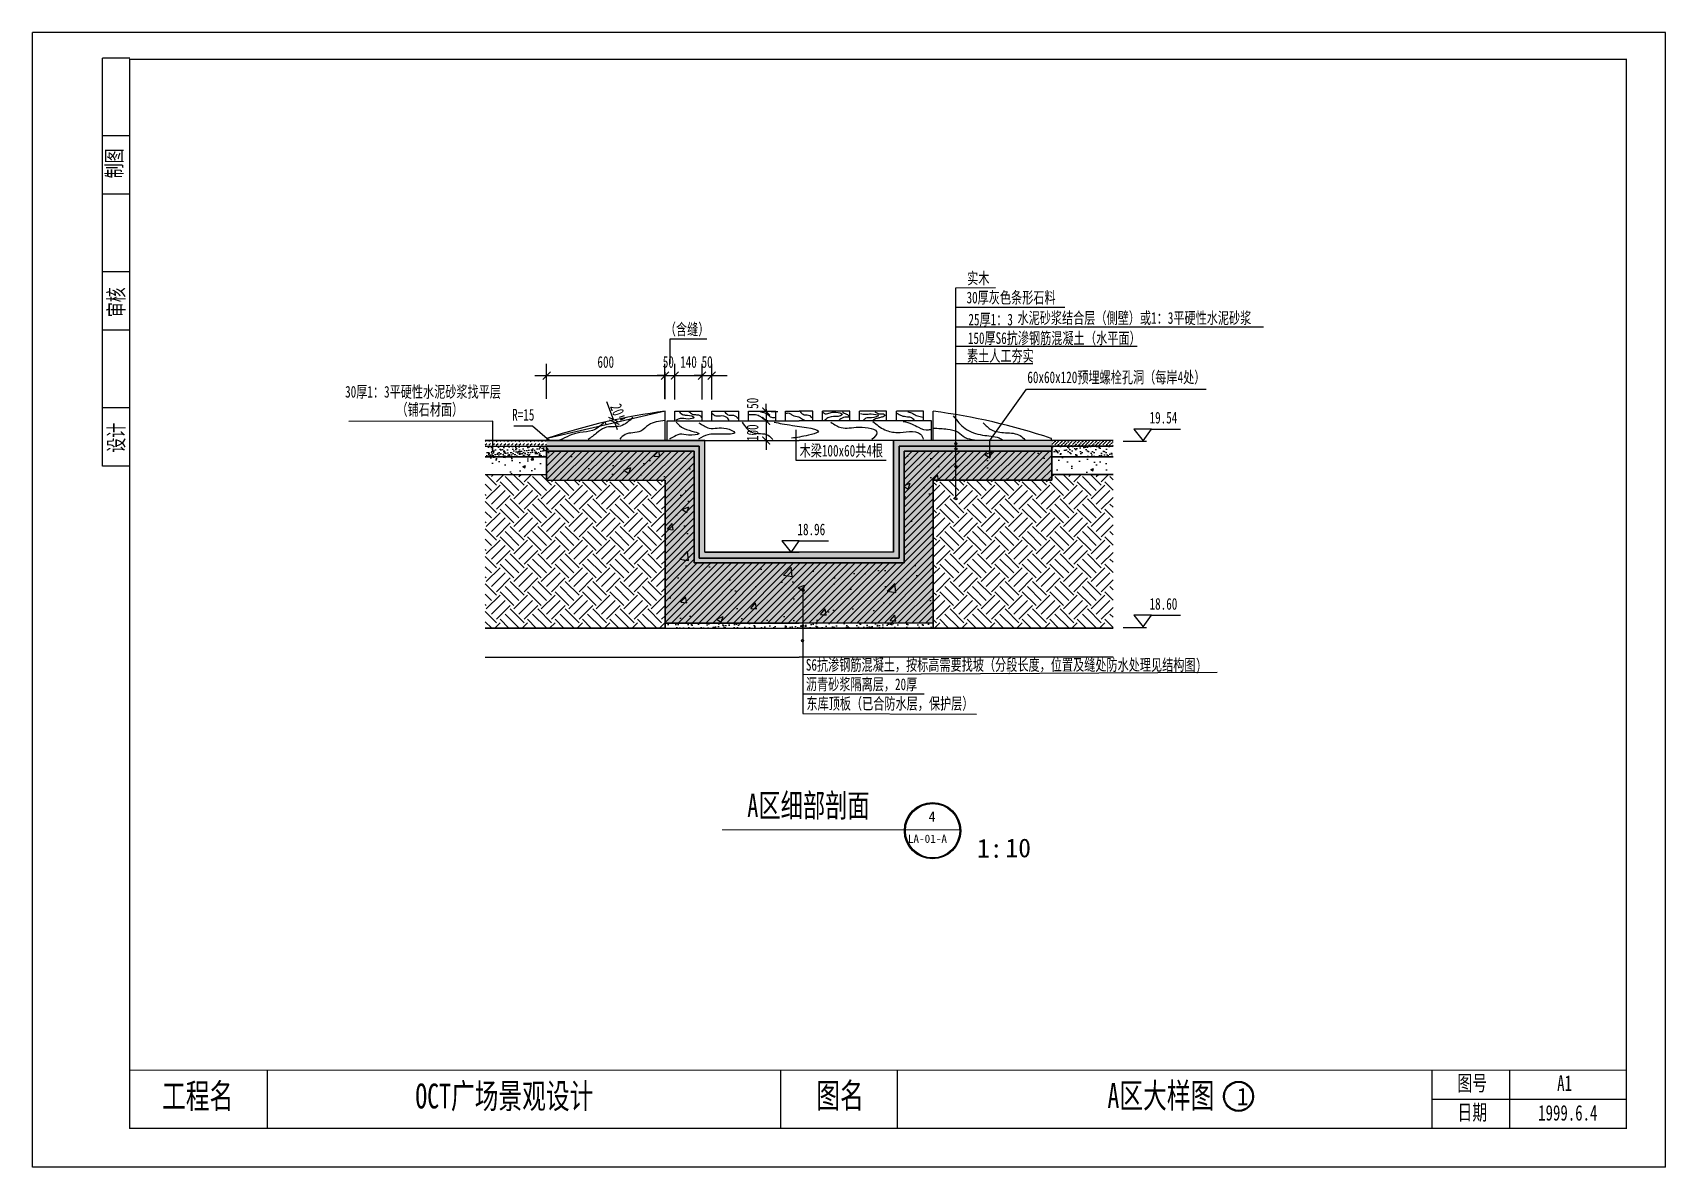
# Model space of a CAD drawing. Extents: x -261 to 3939, y 1621 to 4538.
import ezdxf

# ---------------------------------------------------------------- set-up
doc = ezdxf.new("R2010")
doc.units = 0
doc.header["$MEASUREMENT"] = 0
doc.layers.get('0').update_dxf_attribs({"linetype": 'CONTINUOUS'})
doc.layers.get('DEFPOINTS').update_dxf_attribs({"linetype": 'CONTINUOUS'})
for name, color, linetype in [('HATCH', 140, 'CONTINUOUS'), ('LEVEL', 2, 'CONTINUOUS'), ('STAIR', 140, 'CONTINUOUS'), ('TEXT', 41, 'CONTINUOUS'), ('TK', 1, 'CONTINUOUS'), ('TREE', 3, 'CONTINUOUS')]:
    doc.layers.add(name, color=color, linetype=linetype)
doc.styles.get("Standard").update_dxf_attribs({"font": 'simhei.ttf'})
doc.styles.add('STYLE1', font='simsun.ttf', dxfattribs={"width": 0.7})
doc.styles.add('XREF1$0$STYLE3', font='simsun.ttf', dxfattribs={"width": 0.7})
pattern_1 = [(45, (-128.554, 2252.126), (7e-15, 70.7107), [50, -50]), (45, (-141.813, 2265.384), (7e-15, 70.7107), [50, -50]), (45, (-155.07, 2278.643), (7e-15, 70.7107), [50, -50]), (135, (-155.07, 2287.48), (-70.7107, 7e-15), [50, -50]), (135, (-141.813, 2300.74), (-70.7107, 7e-15), [50, -50]), (135, (-128.554, 2314), (-70.7107, 7e-15), [50, -50])]
pattern_2 = [(50, (903.06, 2932.356), (71.726, -6.2752), [7.5, -82.5]), (355, (903.06, 2932.356), (-13.875, 75.2192), [6, -66]), (100.4514, (909.04, 2931.83), (57.851, 68.944), [6.374, -70.1142]), (46.184, (903.06, 2952.36), (106.724, -16.552), [11.25, -123.75]), (96.6356, (911.95, 2950.98), (93.466, 97.412), [9.561, -105.171]), (351.184, (903.06, 2952.36), (93.466, 97.412), [9, -99]), (21, (913.06, 2947.356), (59.6907, -40.2619), [7.5, -82.5]), (326, (913.06, 2947.356), (24.3315, 72.515), [6, -66]), (71.4514, (918.034, 2944), (84.0223, 32.253), [6.374, -70.1142]), (37.5, (903.06, 2932.356), (1.216, 33.2894), [0, -65.2, 0, -67, 0, -66.25]), (7.5, (903.06, 2932.356), (26.30695, 39.4412), [0, -38.2, 0, -63.7, 0, -25.25]), (327.5, (880.76, 2932.356), (53.38224, -2.2555), [0, -25, 0, -78, 0, -103.5]), (317.5, (870.76, 2932.356), (58.3186, 10.0105), [0, -32.5, 0, -51.8, 0, -73.5])]
pattern_3 = [(37.5, (903.06, 2932.356), (-0.62993, 19.26824), [0, -15.2, 0, -17, 0, -16.25]), (7.5, (903.06, 2932.356), (17.69777, 28.22146), [0, -8.2, 0, -13.7, 0, -5.25]), (327.5, (890.76, 2932.356), (31.14142, 0.05659), [0, -5, 0, -18, 0, -23.5]), (317.5, (890.76, 2932.356), (30.06127, 8.77676), [0, -2.5, 0, -11.8, 0, -13.5])]
pattern_4 = [(45, (-128.554, 2252.126), (9e-16, 9.722718), [6.875, -6.875])]

# ---------------------------------------------------------------- blocks, each defined once
blk = doc.blocks.new('_ARCHTICK')
at = {"color": 0, "linetype": 'BYBLOCK', "const_width": 0.15}
blk.add_lwpolyline([(-0.5, -0.5), (0.5, 0.5)], dxfattribs=at)

msp = doc.modelspace()

# ---------------------------------------------------------------- hatches: boundary and pattern name
at = {"layer": 'HATCH'}
h = msp.add_hatch(dxfattribs=at)
h.set_pattern_fill('DASH', color=140, scale=55, angle=45, style=0)
h.set_pattern_definition(pattern_4)
h.paths.add_polyline_path([(1060.6, 3474.9), (1060.6, 3489.9), (903.1, 3489.9), (903.1, 3474.9)])
h = msp.add_hatch(dxfattribs=at)
h.set_pattern_fill('DASH', color=140, scale=55, angle=45, style=0)
h.set_pattern_definition(pattern_4)
h.paths.add_polyline_path([(1060.6, 3489.9), (1060.6, 3474.9), (1453.1, 3474.9), (1453.1, 3187.4), (1968.1, 3187.4), (1968.1, 3474.9), (2360.6, 3474.9), (2360.6, 3489.9), (1953.1, 3489.9), (1953.1, 3202.4), (1468.1, 3202.4), (1468.1, 3489.9)])
h = msp.add_hatch(dxfattribs=at)
h.set_pattern_fill('ANSI36', color=140, scale=50, style=0)
h.set_pattern_definition([(45, (903.06, 2932.356), (3.314563, 12.153398), [15.625, -3.125, 0, -3.125])])
h.paths.add_polyline_path([(2518.1, 3489.9), (2360.6, 3489.9), (2360.6, 3474.9), (2518.1, 3474.9)])
h = msp.add_hatch(dxfattribs=at)
h.set_pattern_fill('AR-CONC', color=256, scale=10, style=0)
h.set_pattern_definition(pattern_2)
h.paths.add_polyline_path([(903.1, 3402.4), (1060.6, 3402.4), (1060.6, 3447.4), (903.1, 3447.4)])
h = msp.add_hatch(dxfattribs=at)
h.set_pattern_fill('AR-SAND', color=140, scale=10, style=0)
h.set_pattern_definition(pattern_3)
h.paths.add_polyline_path([(2360.6, 3474.9), (2360.6, 3447.4), (2518.1, 3447.4), (2518.1, 3474.9)])
h = msp.add_hatch(dxfattribs=at)
h.set_pattern_fill('AR-CONC', color=140, scale=10, style=0)
h.set_pattern_definition(pattern_2)
h.paths.add_polyline_path([(2360.6, 3402.4), (2518.1, 3402.4), (2518.1, 3447.4), (2360.6, 3447.4)])
h = msp.add_hatch(dxfattribs=at)
h.set_pattern_fill('AR-SAND', color=140, scale=10, style=0)
h.set_pattern_definition(pattern_3)
h.paths.add_polyline_path([(2055.6, 3019.9), (1365.6, 3019.9), (1365.6, 3007.4), (2055.6, 3007.4)])
at = {"layer": 'STAIR'}
h = msp.add_hatch(dxfattribs=at)
h.set_pattern_fill('AR-SAND', color=140, scale=10, style=0)
h.set_pattern_definition(pattern_3)
h.paths.add_polyline_path([(903.1, 3447.4), (903.1, 3474.9), (1060.6, 3474.9), (1060.6, 3447.4)])
h = msp.add_hatch(dxfattribs=at)
h.set_pattern_fill('AR-SAND', color=140, scale=10, style=0)
h.set_pattern_definition([(37.5, (912.878, 2926.96), (-0.62993, 19.26824), [0, -15.2, 0, -17, 0, -16.25]), (7.5, (912.878, 2926.96), (17.6978, 28.2215), [0, -8.2, 0, -13.7, 0, -5.25]), (327.5, (900.578, 2926.96), (31.1414, 0.0566), [0, -5, 0, -18, 0, -23.5]), (317.5, (900.578, 2926.96), (30.0613, 8.7768), [0, -2.5, 0, -11.8, 0, -13.5])])
h.paths.add_polyline_path([(912.9, 3442), (912.9, 3469.5), (1070.4, 3469.5), (1070.4, 3442)])
h = msp.add_hatch(dxfattribs=at)
h.set_pattern_fill('AR-SAND', color=140, scale=10, style=0)
h.set_pattern_definition([(37.5, (-128.554, 2252.126), (-0.62993, 19.26824), [0, -15.2, 0, -17, 0, -16.25]), (7.5, (-128.554, 2252.126), (17.69777, 28.22146), [0, -8.2, 0, -13.7, 0, -5.25]), (327.5, (-140.854, 2252.126), (31.14142, 0.05659), [0, -5, 0, -18, 0, -23.5]), (317.5, (-140.854, 2252.126), (30.06127, 8.77676), [0, -2.5, 0, -11.8, 0, -13.5])])
h.paths.add_polyline_path([(1440.6, 3462.4), (1440.6, 3174.9), (1980.6, 3174.9), (1980.6, 3462.4), (2360.6, 3462.4), (2360.6, 3474.9), (1968.1, 3474.9), (1968.1, 3187.4), (1453.1, 3187.4), (1453.1, 3474.9), (1060.6, 3474.9), (1060.6, 3462.4)])
h = msp.add_hatch(dxfattribs=at)
h.set_pattern_fill('AR-CONC,_O', color=256, scale=25)
h.set_pattern_definition([(50, (903.06, 2932.36), (179.315, -15.688), [18.75, -206.25]), (355, (903.06, 2932.36), (-34.688, 188.048), [15, -165]), (100.451, (918, 2931.05), (144.627, 172.36), [15.935, -175.286]), (46.184, (903.06, 2982.36), (266.81, -41.38), [28.125, -309.375]), (96.636, (925.3, 2978.9), (233.666, 243.53), [23.903, -262.93]), (351.184, (903.06, 2982.36), (233.665, 243.53), [22.5, -247.5]), (21, (928.06, 2969.86), (149.227, -100.655), [18.75, -206.25]), (326, (928.06, 2969.86), (60.829, 181.288), [15, -165]), (71.451, (940.5, 2961.47), (210.056, 80.633), [15.935, -175.286]), (37.5, (903.06, 2932.356), (3.04, 83.2235), [0, -163, 0, -167.5, 0, -165.625]), (7.5, (903.06, 2932.36), (65.7674, 98.603), [0, -95.5, 0, -159.25, 0, -63.125]), (327.5, (847.31, 2932.356), (133.4556, -5.6387), [0, -62.5, 0, -195, 0, -258.75]), (317.5, (822.31, 2932.36), (145.7965, 25.026), [0, -81.25, 0, -129.5, 0, -183.75])])
h.paths.add_polyline_path([(1440.6, 3462.4), (1060.6, 3462.4), (1060.6, 3387.4), (1365.6, 3387.4), (1365.6, 3019.9), (2055.6, 3019.9), (2055.6, 3387.4), (2360.6, 3387.4), (2360.6, 3462.4), (1980.6, 3462.4), (1980.6, 3174.9), (1440.6, 3174.9)])
h = msp.add_hatch(dxfattribs=at)
h.set_pattern_fill('ANSI31', color=256, scale=100, style=0)
h.set_pattern_definition([(45, (-128.554, 2252.126), (-8.838835, 8.838835), [])])
h.paths.add_polyline_path([(1060.6, 3462.4), (1440.6, 3462.4), (1440.6, 3174.9), (1980.6, 3174.9), (1980.6, 3462.4), (2360.6, 3462.4), (2360.6, 3387.4), (2055.6, 3387.4), (2052.8, 3021.5), (1365.6, 3019.9), (1365.6, 3387.4), (1060.6, 3387.4)])
h = msp.add_hatch(dxfattribs=at)
h.set_pattern_fill('AR-SAND', color=256, scale=12, style=0)
h.set_pattern_definition([(37.5, (-128.554, 2252.126), (-0.75592, 23.12189), [0, -18.24, 0, -20.4, 0, -19.5]), (7.5, (-128.554, 2252.126), (21.23732, 33.86575), [0, -9.84, 0, -16.44, 0, -6.3]), (327.5, (-143.314, 2252.126), (37.3697, 0.06791), [0, -6, 0, -21.6, 0, -28.2]), (317.5, (-143.314, 2252.126), (36.07352, 10.5321), [0, -3, 0, -14.16, 0, -16.2])])
h.paths.add_polyline_path([(1060.6, 3462.4), (1440.6, 3462.4), (1440.6, 3174.9), (1980.6, 3174.9), (1980.6, 3462.4), (2360.6, 3462.4), (2360.6, 3387.4), (2055.6, 3387.4), (2052.8, 3021.5), (1365.6, 3019.9), (1365.6, 3387.4), (1060.6, 3387.4)])
h = msp.add_hatch(dxfattribs=at)
h.set_pattern_fill('AR-SAND', color=140, scale=10, style=0)
h.set_pattern_definition([(37.5, (-124.627, 2252.617), (-0.62993, 19.26824), [0, -15.2, 0, -17, 0, -16.25]), (7.5, (-124.627, 2252.617), (17.69777, 28.22146), [0, -8.2, 0, -13.7, 0, -5.25]), (327.5, (-136.927, 2252.617), (31.14142, 0.05659), [0, -5, 0, -18, 0, -23.5]), (317.5, (-136.927, 2252.617), (30.06127, 8.77676), [0, -2.5, 0, -11.8, 0, -13.5])])
h.paths.add_polyline_path([(1444.5, 3462.8), (1444.5, 3175.3), (1984.5, 3175.3), (1984.5, 3462.8), (2364.5, 3462.8), (2364.5, 3475.3), (1972, 3475.3), (1972, 3187.8), (1457, 3187.8), (1457, 3475.3), (1064.5, 3475.3), (1064.5, 3462.8)])
h = msp.add_hatch(dxfattribs=at)
h.set_pattern_fill('EARTH', color=256, scale=200, angle=45, style=0)
h.set_pattern_definition(pattern_1)
h.paths.add_polyline_path([(903.1, 3007.4), (903.1, 3402.4), (1060.6, 3402.4), (1060.6, 3387.4), (1365.6, 3387.4), (1365.6, 3007.4)])
h = msp.add_hatch(dxfattribs=at)
h.set_pattern_fill('EARTH', color=256, scale=200, angle=45, style=0)
h.set_pattern_definition(pattern_1)
h.paths.add_polyline_path([(2360.6, 3387.4), (2055.6, 3387.4), (2055.6, 3007.4), (2518.1, 3007.4), (2518.1, 3402.4), (2360.6, 3402.4)])
at = {"layer": 'TEXT', "linetype": 'CONTINUOUS'}
h = msp.add_hatch(color=256, dxfattribs=at)
edge = h.paths.add_edge_path()
edge.add_arc((2053.7, 2486.3), 72.5, 0, 360)
edge = h.paths.add_edge_path(flags=16)
edge.add_arc((2053.7, 2486.3), 70, 0, 360)
at = {"layer": 'TK', "linetype": 'CONTINUOUS'}
h = msp.add_hatch(color=256, dxfattribs=at)
edge = h.paths.add_edge_path(flags=16)
edge.add_arc((2840.9, 1803.1), 36.2, 0, 360)
edge = h.paths.add_edge_path()
edge.add_arc((2840.9, 1803.1), 38.6, 0, 360)

# ---------------------------------------------------------------- linework, layer by layer
at = {"color": 40, "linetype": 'BYBLOCK'}
for p, q in [((1030.7, 3656.4), (1395.3, 3656.4)), ((1060.7, 3596.6), (1060.7, 3686.4)), ((1365.3, 3656.4), (1345.3, 3656.4)), ((1360.6, 3656.4), (1460.6, 3656.4)), ((1365.3, 3596.6), (1365.3, 3686.4)), ((1365.3, 3596.6), (1365.3, 3686.4)), ((1390.6, 3594.9), (1390.6, 3686.4)), ((1390.6, 3594.9), (1390.6, 3686.4)), ((1390.6, 3656.4), (1497, 3656.4)), ((1460.6, 3656.4), (1440.6, 3656.4)), ((1460.6, 3594.9), (1460.6, 3686.4)), ((1460.6, 3594.9), (1460.6, 3686.4)), ((1460.6, 3656.4), (1525, 3656.4)), ((1485.6, 3594.9), (1485.6, 3686.4)), ((1485.6, 3656.4), (1525, 3656.4)), ((1232.7, 3543.6), (1215.6, 3589.1)), ((1625.7, 3564.2), (1625.7, 3584.2)), ((1625.7, 3570.2), (1625.7, 3489.9)), ((1235.2, 3536.7), (1242.3, 3518)), ((1248.5, 3549.5), (1260.8, 3554.1)), ((1251.1, 3542.7), (1263.3, 3547.3)), ((1625.7, 3540.2), (1625.7, 3465.9)), ((1638.9, 3564.2), (1655.7, 3564.2)), ((1638.9, 3540.2), (1655.7, 3540.2)), ((1638.9, 3540.2), (1655.7, 3540.2)), ((1625.7, 3489.9), (1625.7, 3465.9)), ((2616.6, 3518.9), (2691.9, 3518.9)), ((1710.9, 3231.7), (1786.2, 3231.7)), ((2616.6, 3040.1), (2691.9, 3040.1))]:
    msp.add_line(p, q, dxfattribs=at)
at = {"color": 0, "linetype": 'BYBLOCK'}
msp.add_line((1068.1, 3489.9), (1062.3, 3494.7), dxfattribs=at)
at = {"color": 40, "linetype": 'BYBLOCK'}
for points in [[(2616.6, 3518.9), (2571.8, 3518.9), (2595.3, 3489.1)], [(1710.9, 3231.7), (1666.1, 3231.7), (1689.6, 3201.9)], [(2616.6, 3040.1), (2571.8, 3040.1), (2595.3, 3010.4)]]:
    msp.add_lwpolyline(points, close=True, dxfattribs=at)
at = {"layer": 'DEFPOINTS', "color": 0, "linetype": 'BYBLOCK'}
for p in [(1365.3, 3656.4), (1390.6, 3656.4), (1460.6, 3656.4), (1485.6, 3656.4), (1060.7, 3566.6), (1220.4, 3539), (1223, 3532.2), (1232.7, 3543.6), (1365.3, 3566.6), (1365.3, 3566.6), (1390.6, 3564.9), (1390.6, 3564.9), (1460.6, 3564.9), (1460.6, 3564.9), (1485.6, 3564.9), (1608.9, 3564.2), (1608.9, 3540.2), (1608.9, 3540.2), (1625.7, 3540.2), (1062.3, 3494.7), (1068.1, 3489.9), (1625.7, 3489.9), (1625.7, 3489.9)]:
    msp.add_point(p, dxfattribs=at)
at = {"layer": 'HATCH'}
for points in [[(1208.7, 3535.5), (1179, 3515.5), (1146.6, 3510.2), (1094.2, 3490.1)], [(1365.2, 3540.8), (1323.2, 3529.4), (1303.1, 3513.7), (1262.9, 3505), (1248.9, 3492.8)], [(1394.1, 3536.5), (1414.7, 3520.5), (1452.6, 3506.7), (1426.2, 3503.3), (1403.3, 3505.6), (1384.9, 3497.6), (1376.9, 3493)], [(1402.1, 3563.8), (1413, 3555.6), (1422.9, 3555.1), (1440.4, 3548.9), (1424.6, 3544.9), (1404.6, 3546.1), (1393.3, 3541.8)], [(1426.8, 3564.3), (1435.6, 3557.6), (1446.8, 3555.9), (1455.3, 3553.9), (1459.8, 3548)], [(1518.5, 3563.8), (1530.6, 3554.8), (1541.3, 3554.5), (1554.3, 3546.3)], [(1581.2, 3556.2), (1590.5, 3556.8), (1605.4, 3554.5), (1612.4, 3549.7), (1620.3, 3544.9), (1633.3, 3540.2)], [(1868.7, 3558.7), (1881.4, 3557.3), (1895.5, 3558), (1914.5, 3553.7), (1896.9, 3548.1), (1882.1, 3546.7), (1875, 3541.1)], [(1905.4, 3563.6), (1918.8, 3558), (1927.2, 3558), (1930.8, 3553.7), (1926.5, 3550.9), (1917.4, 3548.1), (1909.6, 3546), (1899.7, 3541.1)], [(1962.5, 3560.1), (1973.8, 3553.7), (1989.3, 3550.9), (1999.2, 3548.8), (2007.7, 3540.4)], [(2107.1, 3553.3), (2137.3, 3520.2), (2182.5, 3503.6), (2224.7, 3496.1), (2236.8, 3490.1)], [(2184, 3535.2), (2205.1, 3517.2), (2241.3, 3509.6), (2279, 3502.1), (2291.1, 3491.6)], [(2055.9, 3521.7), (2092.1, 3518.7), (2119.2, 3511.1), (2137.3, 3497.6), (2161.4, 3491.6)]]:
    msp.add_spline(points, degree=3, dxfattribs=at)
for points, start_tangent in [([(1283, 3549.5), (1250.7, 3526.8), (1210.4, 3522.4), (1189.5, 3508.5), (1167.6, 3491.9)], (0.875165, 0.483824)), ([(1713.4, 3563.8), (1720.4, 3557), (1734.8, 3554.8), (1744.6, 3546.9)], (-0.87997, 0.475029))]:
    msp.add_spline(points, degree=3, dxfattribs=dict(at, start_tangent=start_tangent))
for points, end_tangent in [([(1452.6, 3535.4), (1479, 3521.6), (1523.7, 3520.5), (1544.4, 3510.2), (1511.1, 3505.6), (1475.5, 3504.5), (1451.4, 3493)], (0.707576, 0.706638)), ([(1486.7, 3558.7), (1496.3, 3553.1), (1512, 3553.7), (1518.8, 3552.5), (1525, 3548), (1528.6, 3542.4), (1528.9, 3540.2)], (-0.394363, 0.918955)), ([(1563.9, 3536.5), (1590.3, 3510.2), (1630.4, 3503.3), (1643, 3491.8)], (0.894665, 0.446739)), ([(1610.7, 3563.5), (1627.3, 3558.2), (1639.5, 3549.2), (1649.9, 3549.2)], (0.707572, 0.706642)), ([(1646.5, 3536.5), (1693.5, 3528.5), (1758.9, 3511.3), (1734.8, 3503.3), (1691.2, 3495.3)], (0, -1)), ([(1677.3, 3560.1), (1686.9, 3559.3), (1693.1, 3554.5), (1709.2, 3550.8), (1718.7, 3544.9), (1725.8, 3540.4)], (1, 0)), ([(1771.6, 3562.3), (1777.6, 3558.6), (1790.2, 3560.8), (1811.1, 3561.6), (1820.9, 3556.7), (1816.6, 3553.3), (1810.9, 3551.6), (1787.1, 3549.1), (1776.5, 3542.1), (1774.5, 3540.5), (1774.2, 3540.1)], (0.447684, 0.894192)), ([(1792.2, 3536.5), (1818.6, 3522.8), (1864.5, 3523.9), (1910.4, 3509), (1897.7, 3491.8)], (0, 1)), ([(1821.6, 3563.7), (1826.5, 3560.1), (1832.1, 3557.7), (1839.7, 3550.8), (1828.2, 3549.4), (1815.4, 3543.6), (1812.7, 3541.2), (1811.8, 3540.4)], (0.316613, 0.948555)), ([(1900, 3538.8), (1931, 3517.1), (1963.1, 3510.2), (1994.1, 3512.5), (2022.8, 3505.6), (2029.7, 3493)], (0.707576, -0.706637)), ([(1978.1, 3538.8), (2001, 3532), (2017.1, 3523.9), (2043.5, 3517.1), (2048, 3518.2)], (-0.83239, -0.554191)), ([(1990, 3563.6), (2002.7, 3559.4), (2014.7, 3553), (2021.8, 3551.6), (2028.8, 3549.5)], (-0.992298, 0.123873))]:
    msp.add_spline(points, degree=3, dxfattribs=dict(at, end_tangent=end_tangent))
at = {"layer": 'LEVEL', "color": 2}
for p, q in [((1365.6, 3564.9), (1065.4, 3496)), ((1365.6, 3493), (1365.6, 3564.9)), ((1370.6, 3489.9), (1370.6, 3539.9)), ((1370.6, 3539.9), (1710.6, 3539.9)), ((1390.6, 3564.9), (1460.6, 3564.9)), ((1390.6, 3543), (1390.6, 3564.9)), ((1460.6, 3543), (1460.6, 3564.9)), ((1485.6, 3564.9), (1555.6, 3564.9)), ((1485.6, 3543), (1485.6, 3564.9)), ((1555.6, 3539.9), (1555.6, 3564.9)), ((1580.6, 3539.9), (1580.6, 3564.9)), ((1580.6, 3564.9), (1650.6, 3564.9)), ((1650.6, 3539.9), (1650.6, 3564.9)), ((1675.6, 3539.9), (1675.6, 3564.9)), ((1675.6, 3564.9), (1710.6, 3564.9)), ((1745.6, 3564.9), (1710.6, 3564.9)), ((2050.6, 3539.9), (1710.6, 3539.9)), ((1745.6, 3539.9), (1745.6, 3564.9)), ((1770.6, 3539.9), (1770.6, 3564.9)), ((1840.6, 3564.9), (1770.6, 3564.9)), ((1840.6, 3539.9), (1840.6, 3564.9)), ((1935.6, 3564.9), (1865.6, 3564.9)), ((1865.6, 3539.9), (1865.6, 3564.9)), ((1935.6, 3539.9), (1935.6, 3564.9)), ((1960.6, 3539.9), (1960.6, 3564.9)), ((2030.6, 3564.9), (1960.6, 3564.9)), ((2030.6, 3539.9), (2030.6, 3564.9)), ((2050.6, 3489.9), (2050.6, 3539.9)), ((2055.6, 3489.9), (2055.6, 3564.9)), ((1060.6, 3489.9), (903.1, 3489.9)), ((1468.1, 3489.9), (1060.6, 3489.9)), ((1468.1, 3489.9), (1710.6, 3489.9)), ((1468.1, 3202.4), (1468.1, 3489.9)), ((1953.1, 3489.9), (1710.6, 3489.9)), ((2360.6, 3489.9), (1953.1, 3489.9)), ((1953.1, 3489.9), (1953.1, 3202.4)), ((2518.1, 3489.9), (2360.6, 3489.9)), ((903.1, 3474.9), (1060.6, 3474.9)), ((1060.6, 3447.4), (903.1, 3447.4)), ((1060.6, 3474.9), (1453.1, 3474.9)), ((1060.6, 3462.4), (1060.6, 3387.4)), ((1060.6, 3462.4), (1440.6, 3462.4)), ((1060.6, 3402.4), (1060.6, 3447.4)), ((1440.6, 3462.4), (1440.6, 3174.9)), ((1453.1, 3474.9), (1453.1, 3187.4)), ((1968.1, 3187.4), (1968.1, 3474.9)), ((1968.1, 3474.9), (2360.6, 3474.9)), ((1980.6, 3174.9), (1980.6, 3462.4)), ((1980.6, 3462.4), (1980.6, 3174.9)), ((1980.6, 3174.9), (1980.6, 3462.4)), ((1980.6, 3462.4), (2360.6, 3462.4)), ((2360.6, 3474.9), (2360.6, 3447.4)), ((2360.6, 3474.9), (2518.1, 3474.9)), ((2360.6, 3447.4), (2360.6, 3402.4)), ((2360.6, 3447.4), (2518.1, 3447.4)), ((903.1, 3402.4), (1060.6, 3402.4)), ((2360.6, 3402.4), (2518.1, 3402.4)), ((1060.6, 3387.4), (1365.6, 3387.4)), ((1365.6, 3387.4), (1365.6, 3019.9)), ((2055.6, 3019.9), (2055.6, 3387.4)), ((2055.6, 3387.4), (2360.6, 3387.4)), ((1953.1, 3202.4), (1468.1, 3202.4)), ((1440.6, 3174.9), (1980.6, 3174.9)), ((1453.1, 3187.4), (1968.1, 3187.4)), ((1365.6, 3007.4), (903.1, 3007.4)), ((1365.6, 3019.9), (1365.6, 3007.4)), ((2055.6, 3019.9), (1365.6, 3019.9)), ((1365.6, 3007.4), (2055.6, 3007.4)), ((2055.6, 3007.4), (2055.6, 3019.9)), ((2055.6, 3007.4), (2518.1, 3007.4)), ((903.1, 2932.4), (1710.6, 2932.4)), ((2518.1, 2932.4), (1710.6, 2932.4))]:
    msp.add_line(p, q, dxfattribs=at)
at = {"layer": 'LEVEL'}
for p, q in [((1060.6, 3474.9), (1060.6, 3462.4)), ((2360.6, 3462.4), (2360.6, 3474.9))]:
    msp.add_line(p, q, dxfattribs=at)
at = {"layer": 'LEVEL', "linetype": 'CONTINUOUS'}
for centre in [(921.9, 3459.3), (2113.5, 3481.4), (2113.8, 3468.2), (2113.8, 3422.5), (2113.8, 3339.7), (1720.7, 3104.2), (1719.8, 3012.8), (1719.3, 2974.9)]:
    msp.add_circle(centre, 2.71, dxfattribs=at)
at = {"layer": 'LEVEL', "color": 2}
for centre, radius, start, end in [((1571.1, 1982.8), 1595.3, 97.4041, 108.5321), ((1846.9, 1965.5), 1612.9, 71.5103, 82.5655), ((2353.1, 3489.9), 7.5, 0, 45)]:
    msp.add_arc(centre, radius, start, end, dxfattribs=at)
at = {"layer": 'LEVEL'}
msp.add_arc((1066.5, 3490.1), 5.89, 114.1916, 182.4879, dxfattribs=at)
at = {"layer": 'TEXT'}
for p, q in [((2113.4, 3340.5), (2113.4, 3882.3)), ((1378.7, 3686.4), (1378.7, 3751.1)), ((1378.7, 3751.1), (1473.4, 3751.1)), ((1365.6, 3595.7), (1365.6, 3665.1)), ((922.3, 3539.6), (552.3, 3538.6)), ((922.3, 3461.6), (922.3, 3539.6)), ((976.2, 3527.3), (1024.2, 3527.1)), ((1024.2, 3527.1), (1062.3, 3494.7)), ((1702, 3516.8), (1702, 3439.4)), ((2201.3, 3444.2), (2201.3, 3489.4)), ((1702, 3439.4), (1934.2, 3439.4))]:
    msp.add_line(p, q, dxfattribs=at)
at = {"layer": 'TEXT', "linetype": 'CONTINUOUS'}
for p, q in [((2113.5, 3882.3), (2215.8, 3882.8)), ((2113.5, 3832.3), (2393.8, 3832.3)), ((2113.7, 3782.3), (2904.6, 3782.3)), ((2113.7, 3732.3), (2580.1, 3732.3)), ((2113.7, 3687.4), (2311.4, 3687.4)), ((2201.3, 3489.4), (2295.1, 3621.8)), ((2295.1, 3621.8), (2757.2, 3621.8)), ((2544.3, 3487.9), (2604.3, 3487.9)), ((1719.9, 3106.3), (1719.9, 2787.9)), ((2544.3, 3009.1), (2604.3, 3009.1)), ((2785.6, 2892.7), (1719.9, 2887.4)), ((1719.7, 2837.9), (2032.2, 2838)), ((1719.9, 2787.9), (2166.9, 2786.2))]:
    msp.add_line(p, q, dxfattribs=at)
at = {"layer": 'TEXT', "linetype": 'CONTINUOUS', "const_width": 2.5}
msp.add_lwpolyline([(1511.7, 2488.6), (2123.7, 2488.6)], dxfattribs=at)
at = {"layer": 'TEXT', "linetype": 'CONTINUOUS'}
for radius in [72.5, 70]:
    msp.add_circle((2053.7, 2486.3), radius, dxfattribs=at)
at = {"layer": 'TK', "linetype": 'CONTINUOUS'}
for p, q in [((-261.3, 1620.6), (-261.3, 4538.4)), ((3938.7, 4538.4), (-261.3, 4538.4)), ((3938.7, 1620.6), (3938.7, 4538.4)), ((-81.3, 3423.2), (-81.3, 4473.2)), ((-11.4, 4473.2), (-81.3, 4473.2)), ((-11.3, 1720.6), (-11.3, 4470.6)), ((-11.3, 4470.6), (3838.7, 4470.6)), ((3838.7, 1720.6), (3838.7, 4470.6)), ((-11.4, 4273.2), (-81.3, 4273.2)), ((-11.4, 4123.2), (-81.3, 4123.2)), ((-11.4, 3923.2), (-81.3, 3923.2)), ((-11.4, 3773.2), (-81.3, 3773.2)), ((-11.4, 3573.2), (-81.3, 3573.2)), ((-11.4, 3423.2), (-81.3, 3423.2)), ((341.7, 1870.6), (341.7, 1720.6)), ((1663.7, 1720.6), (1663.7, 1870.6)), ((1963.7, 1720.6), (1963.7, 1870.6)), ((3338.7, 1720.6), (3338.7, 1870.6)), ((3538.7, 1720.6), (3538.7, 1870.6)), ((3338.7, 1795.6), (3838.7, 1795.6)), ((3838.7, 1720.6), (-11.3, 1720.6)), ((3938.7, 1620.6), (-261.3, 1620.6))]:
    msp.add_line(p, q, dxfattribs=at)
at = {"layer": 'TK', "linetype": 'CONTINUOUS', "const_width": 2.5}
for points in [[(-11.3, 4470.6), (-11.3, 1720.6), (3838.7, 1720.6), (3838.7, 4470.6), (-11.3, 4470.6)], [(-11.3, 1870.6), (3838.7, 1870.6)]]:
    msp.add_lwpolyline(points, dxfattribs=at)
at = {"layer": 'TK', "linetype": 'CONTINUOUS'}
for radius in [38.6, 36.2]:
    msp.add_circle((2840.9, 1803.1), radius, dxfattribs=at)
at = {"layer": 'TREE'}
for p, q in [((1214.2, 3530), (1212.5, 3537.3)), ((1365.6, 3489.9), (1365.6, 3564.9)), ((1365.6, 3489.9), (1365.6, 3564.9)), ((1390.6, 3539.9), (1390.6, 3564.9)), ((1460.6, 3539.9), (1460.6, 3564.9)), ((1485.6, 3539.9), (1485.6, 3564.9)), ((1060.6, 3489.9), (1060.6, 3489.9)), ((1468.1, 3202.4), (1468.1, 3489.9)), ((1953.1, 3202.4), (1953.1, 3489.9)), ((1060.6, 3447.4), (903.1, 3447.4)), ((1060.6, 3387.4), (1060.6, 3474.9)), ((1440.6, 3462.4), (1060.6, 3462.4)), ((1440.6, 3174.9), (1440.6, 3462.4)), ((1440.6, 3174.9), (1440.6, 3462.4)), ((1453.1, 3187.4), (1453.1, 3474.9)), ((1968.1, 3187.4), (1968.1, 3474.9)), ((2360.6, 3462.4), (1980.6, 3462.4)), ((2360.6, 3387.4), (2360.6, 3462.4)), ((1365.6, 3007.4), (1365.6, 3387.4)), ((2055.6, 3007.4), (2055.6, 3387.4)), ((1980.6, 3174.9), (1440.6, 3174.9))]:
    msp.add_line(p, q, dxfattribs=at)
at = {"layer": 'TREE', "color": 7}
for p, q in [((903.1, 3489.9), (1468.1, 3489.9)), ((2518.1, 3489.9), (1953.1, 3489.9)), ((903.1, 3474.9), (1453.1, 3474.9)), ((903.1, 3474.9), (1060.6, 3474.9)), ((903.1, 3447.4), (1060.6, 3447.4)), ((1060.6, 3474.9), (1060.6, 3447.4)), ((1453.1, 3474.9), (1060.6, 3474.9)), ((1060.6, 3462.4), (1440.6, 3462.4)), ((1453.1, 3187.4), (1453.1, 3474.9)), ((2518.1, 3474.9), (1968.1, 3474.9)), ((2360.6, 3474.9), (1968.1, 3474.9)), ((1968.1, 3474.9), (1968.1, 3187.4)), ((2360.6, 3462.4), (1980.6, 3462.4)), ((2360.6, 3387.4), (2360.6, 3474.9)), ((2518.1, 3474.9), (2360.6, 3474.9)), ((2518.1, 3447.4), (2360.6, 3447.4)), ((2518.1, 3447.4), (2360.6, 3447.4)), ((903.1, 3402.4), (1060.6, 3402.4)), ((903.1, 3402.4), (1060.6, 3402.4)), ((1060.6, 3402.4), (1060.6, 3387.4)), ((2518.1, 3402.4), (2360.6, 3402.4)), ((2518.1, 3402.4), (2360.6, 3402.4)), ((2360.6, 3402.4), (2360.6, 3387.4)), ((1060.6, 3387.4), (1365.6, 3387.4)), ((1060.6, 3387.4), (1365.6, 3387.4)), ((1365.6, 3387.4), (1365.6, 3007.4)), ((2360.6, 3387.4), (2055.6, 3387.4)), ((2055.6, 3387.4), (2055.6, 3007.4)), ((2360.6, 3387.4), (2055.6, 3387.4)), ((1468.1, 3202.4), (1710.6, 3202.4)), ((1953.1, 3202.4), (1710.6, 3202.4)), ((1440.6, 3174.9), (1710.6, 3174.9)), ((1453.1, 3187.4), (1710.6, 3187.4)), ((1968.1, 3187.4), (1453.1, 3187.4)), ((1968.1, 3187.4), (1710.6, 3187.4)), ((1980.6, 3174.9), (1710.6, 3174.9)), ((903.1, 3007.4), (1710.6, 3007.4)), ((1365.6, 3019.9), (1710.6, 3019.9)), ((2055.6, 3019.9), (1710.6, 3019.9)), ((2518.1, 3007.4), (1710.6, 3007.4))]:
    msp.add_line(p, q, dxfattribs=at)

# ---------------------------------------------------------------- block references
at = {"color": 40, "linetype": 'BYBLOCK', "xscale": 20, "yscale": 20, "zscale": 20}
for p, rotation in [((1060.7, 3656.4), 180), ((1390.6, 3656.4), 180), ((1390.6, 3656.4), 180), ((1485.6, 3656.4), 180), ((1625.7, 3564.2), 270), ((1232.7, 3543.6), 290.5720710105956), ((1235.2, 3536.7), 110.5720710105956), ((1625.7, 3540.2), 90), ((1625.7, 3540.2), 90), ((1625.7, 3489.9), 270)]:
    msp.add_blockref('_ARCHTICK', p, dxfattribs=dict(at, rotation=rotation))
for p in [(1365.3, 3656.4), (1365.3, 3656.4), (1460.6, 3656.4), (1460.6, 3656.4)]:
    msp.add_blockref('_ARCHTICK', p, dxfattribs=at)

# ---------------------------------------------------------------- texts
at = {"color": 41, "linetype": 'BYBLOCK', "char_height": 30, "attachment_point": 5, "style": 'XREF1$0$STYLE3'}
for s, insert in [('\\A1;600', (1213, 3691.4)), ('50', (1373.9, 3691.4)), ('\\A1;140', (1425.8, 3691.4)), ('50', (1473.7, 3691.4)), ('R=15', (1000.8, 3555.7)), ('19.54', (2647.6, 3548.1)), ('18.96', (1741.8, 3260.8)), ('18.60', (2647.6, 3069.3))]:
    msp.add_mtext(s, dxfattribs=dict(at, insert=insert))
for s, insert, rotation in [('20', (1242.4, 3568.8), 290.5721), ('50', (1590.7, 3585.2), 90), ('100', (1590.7, 3509.7), 90)]:
    msp.add_mtext(s, dxfattribs=dict(at, insert=insert, rotation=rotation))
at = {"layer": 'TEXT', "linetype": 'CONTINUOUS', "style": 'STYLE1', "width": 0.7}
for s, p in [('制图', (-31.7, 4164.1)), ('审核', (-26.5, 3807)), ('设计', (-26.5, 3458.6))]:
    msp.add_text(s, height=40, rotation=90, dxfattribs=at).set_placement(p)
for s, height, p in [('实木', 30, (2142.7, 3891.7)), ('30厚灰色条形石料', 30, (2141.1, 3842.3)), ('水泥砂浆结合层（側壁）或1：3平硬性水泥砂浆', 30, (2272.1, 3789.8)), ('（含缝）', 30, (1365, 3760.7)), ('25厚1：3', 30, (2145.9, 3785.7)), ('150厚S6抗滲钢筋混凝土', 30, (2144.4, 3737.9)), ('（水平面）', 30, (2445.8, 3737.6)), ('素土人工夯实', 30, (2142.2, 3692.5)), ('60x60x120预埋螺栓孔洞（每岸4处）', 30, (2297.5, 3637.2)), ('30厚1：3平硬性水泥砂浆找平层', 30, (542.5, 3600)), ('（铺石材面）', 30, (674.5, 3554.3)), ('木梁100x60共4根', 30, (1711.7, 3448.5)), ('S6抗渗钢筋混凝土，按标高需要找坡（分段长度，位置及缝处防水处理见结构图)', 30, (1727.7, 2897.8)), ('）', 15, (2249, 2889.8)), ('沥青砂浆隔离层，20厚', 30, (1727.9, 2847.9)), ('东库顶板（已合防水层，保护层）', 30, (1729.2, 2798.2)), ('A区细部剖面', 60, (1577, 2521.1))]:
    msp.add_text(s, height=height, dxfattribs=at).set_placement(p)
at = {"layer": 'TEXT', "linetype": 'CONTINUOUS'}
for s, height, p in [('4', 26.4, (2043.5, 2509.3)), ('LA-01-A', 21.15, (1990, 2455)), ('1:', 48.39, (2168, 2416.8)), ('10', 48.39, (2241.1, 2417.8))]:
    msp.add_text(s, height=height, dxfattribs=at).set_placement(p)
at = {"layer": 'TK', "linetype": 'CONTINUOUS', "style": 'STYLE1', "width": 0.7}
for s, height, p in [('图号', 40, (3403.9, 1817.3)), ('工程名', 64, (71.5, 1772)), ('OCT广场景观设计', 64, (723.2, 1772)), ('图名', 64, (1754.6, 1773.2)), ('A区大样图', 64, (2503.6, 1773.2)), ('日期', 40, (3403.9, 1742.1))]:
    msp.add_text(s, height=height, dxfattribs=at).set_placement(p)
at = {"layer": 'TK', "linetype": 'CONTINUOUS', "width": 0.7}
for s, p in [('A1', (3660.4, 1817.3)), ('1999.6.4', (3611.6, 1740.8))]:
    msp.add_text(s, height=40, dxfattribs=at).set_placement(p)
at = {"layer": 'TK', "linetype": 'CONTINUOUS'}
msp.add_text('1', height=44.9, dxfattribs=at).set_placement((2835.9, 1780.1))

doc.saveas('drawing.dxf')
